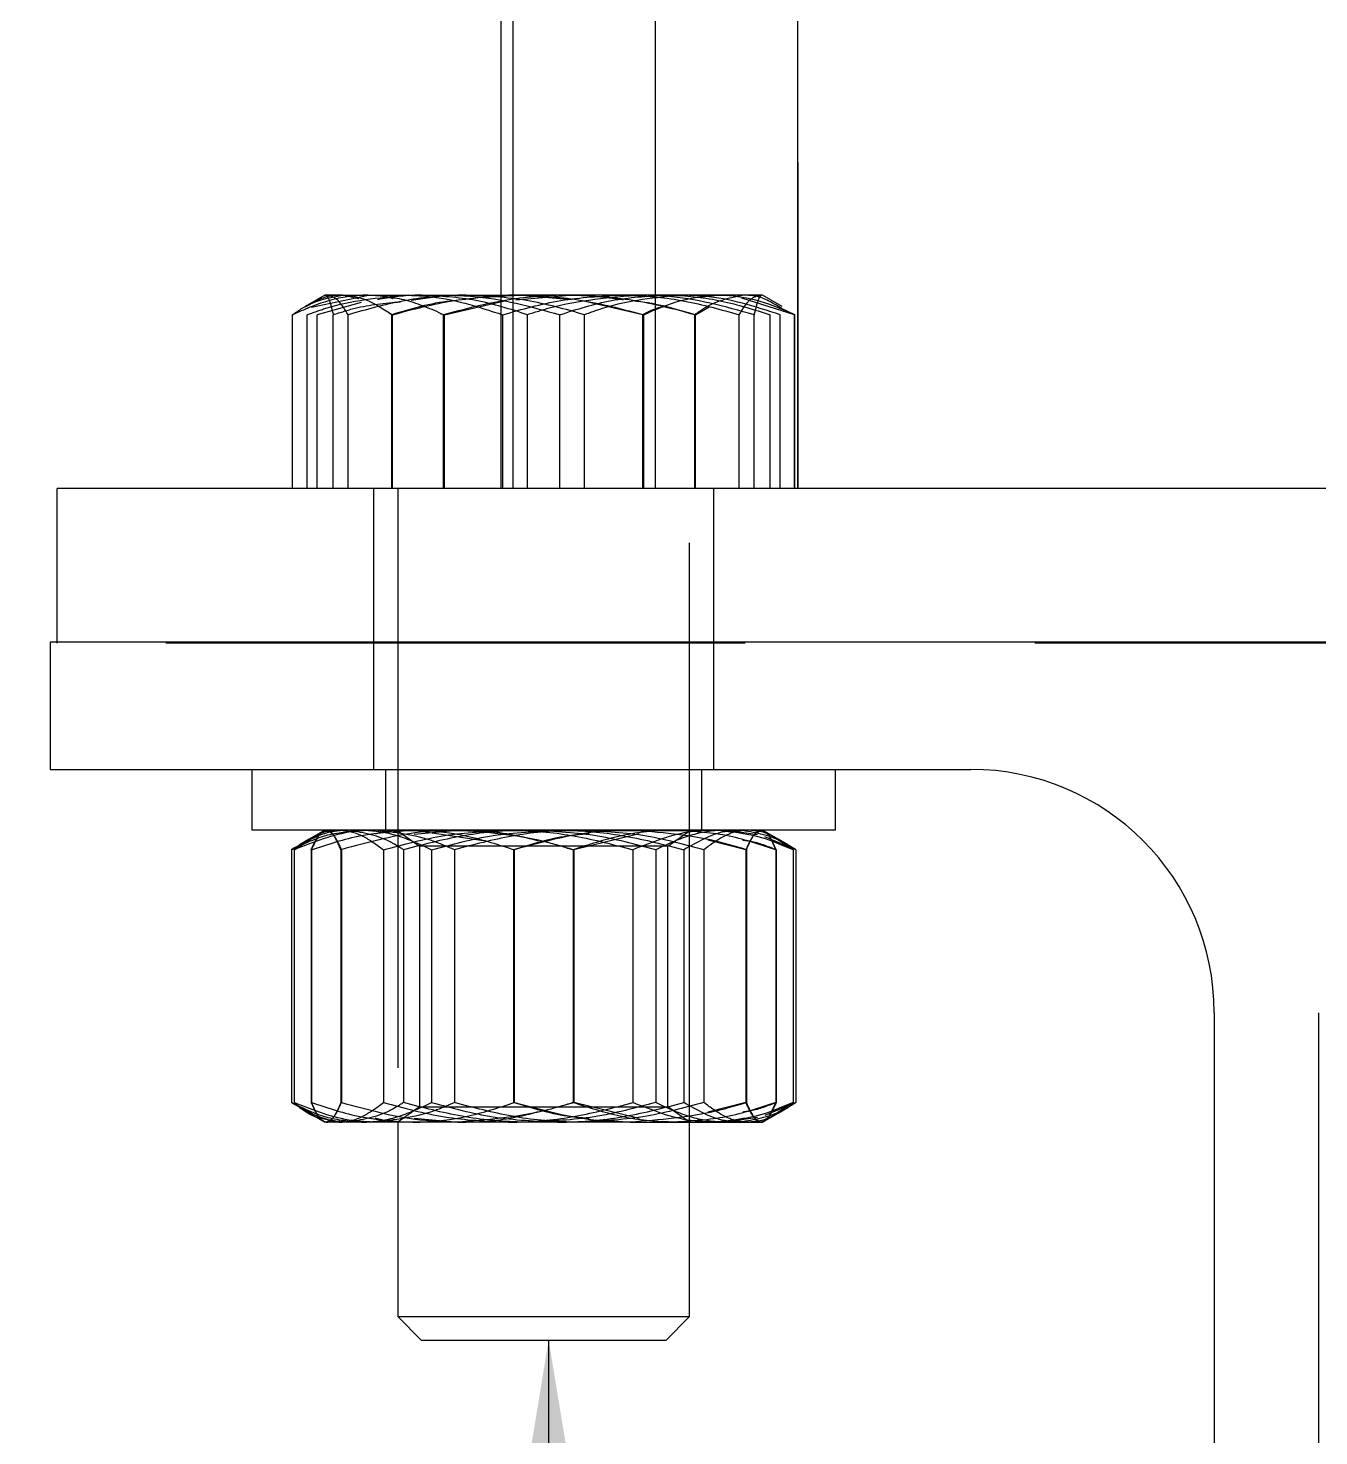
# Model space of a CAD drawing. Header units: metres. Extents: x 0 to 21025, y 0 to 14850.
# Drawn here: x 5152.7 to 5329.6, y 3716 to 3908.9 of the extents above; entities that cross this region are included whole.
import ezdxf

# ---------------------------------------------------------------- set-up
doc = ezdxf.new("R2010")
doc.units = ezdxf.units.M
doc.header["$LTSCALE"] = 25
doc.linetypes.add('HIDDEN2', pattern=[4.7625, 3.175, -1.5875])
doc.linetypes.add('PHANTOM', pattern=[63.5, 31.75, -6.35, 6.35, -6.35, 6.35, -6.35])
for name, color, linetype in [('SDM', 7, 'Continuous'), ('SL1', 8, 'Continuous'), ('SL4', 4, 'Continuous'), ('SRE', 2, 'PHANTOM'), ('ST1', 7, 'HIDDEN2')]:
    doc.layers.add(name, color=color, linetype=linetype)
doc.styles.add('ROMANS', font='ROMANS.SHX')
doc.dimstyles.new('25___1-25', dxfattribs={"dimscale": 25, "dimtxt": 2.5, "dimasz": 2, "dimexe": 1.5, "dimexo": 1, "dimgap": 0.5, "dimtad": 1, "dimzin": 12, "dimtxsty": 'ROMANS', "dimcen": 0, "dimclrd": 256, "dimclre": 256, "dimclrt": 3, "dimazin": 3, "dimtfac": 1, "dimtmove": 0, "dimatfit": 0, "dimfxl": 1, "dimlwd": -1, "dimlwe": -1, "dimarcsym": 0})

msp = doc.modelspace()

# ---------------------------------------------------------------- linework, layer by layer
at = {"layer": 'SL1'}
for p, q in [((5155.728, 3824.755), (5155.728, 3807.322)), ((5489.062, 3824.755), (5155.728, 3824.755)), ((5155.728, 3807.322), (5281.895, 3807.322)), ((5315.228, 3773.988), (5315.228, 3208.855)), ((5329.562, 3208.855), (5329.562, 3773.988))]:
    msp.add_line(p, q, dxfattribs=at)
msp.add_arc((5281.895, 3773.988), 33.333, 0, 90, dxfattribs=at)
at = {"layer": 'SL4'}
for p, q in [((5217.512, 3872.296), (5217.512, 4482.221)), ((5193.345, 3872.296), (5190.678, 3870.756)), ((5195.794, 3872.296), (5193.345, 3872.296)), ((5195.794, 3872.296), (5219.851, 3872.296)), ((5247.402, 3872.296), (5219.851, 3872.296)), ((5253.345, 3872.296), (5247.402, 3872.296)), ((5256.012, 3870.756), (5253.345, 3872.296)), ((5188.94, 3845.796), (5188.94, 3869.616)), ((5202.648, 3845.796), (5202.648, 3869.616)), ((5237.054, 3845.796), (5237.054, 3869.616)), ((5257.75, 3869.616), (5255.955, 3870.472)), ((5257.75, 3845.796), (5257.75, 3869.616)), ((5156.678, 3824.755), (5156.678, 3845.796)), ((5490.012, 3845.796), (5156.678, 3845.796)), ((5183.345, 3807.322), (5183.345, 3798.988)), ((5263.345, 3798.988), (5263.345, 3807.322)), ((5186.61, 3798.988), (5183.345, 3798.988)), ((5263.345, 3798.988), (5186.61, 3798.988)), ((5189.161, 3796.309), (5191.886, 3798.076)), ((5191.23, 3797.767), (5189.871, 3796.982)), ((5193.345, 3798.988), (5191.23, 3797.767)), ((5257.529, 3796.309), (5255.411, 3797.682)), ((5256.819, 3796.982), (5255.46, 3797.767)), ((5188.775, 3796.309), (5188.775, 3761.668)), ((5189.161, 3796.309), (5189.161, 3761.668)), ((5191.489, 3796.309), (5191.489, 3761.668)), ((5191.532, 3796.309), (5191.532, 3761.668)), ((5219.311, 3796.309), (5219.311, 3761.668)), ((5251.124, 3796.309), (5251.124, 3761.668)), ((5255.158, 3796.309), (5255.158, 3761.668)), ((5255.201, 3796.309), (5255.201, 3761.668)), ((5257.529, 3796.309), (5255.629, 3797.087)), ((5257.529, 3796.309), (5257.529, 3761.668)), ((5257.915, 3796.309), (5257.915, 3761.668)), ((5189.871, 3760.994), (5191.23, 3760.21)), ((5257.529, 3761.668), (5255.411, 3760.294)), ((5255.46, 3760.21), (5256.819, 3760.994)), ((5257.529, 3761.668), (5255.629, 3760.889)), ((5191.23, 3760.21), (5193.345, 3758.988)), ((5205.421, 3758.988), (5193.348, 3758.988)), ((5203.345, 3758.988), (5203.345, 3732.343)), ((5235.217, 3758.988), (5205.421, 3758.988)), ((5235.217, 3758.988), (5253.141, 3758.988)), ((5243.345, 3732.343), (5243.345, 3758.988)), ((5203.345, 3732.343), (5206.558, 3729.129)), ((5203.345, 3732.343), (5204.978, 3732.343)), ((5204.978, 3732.343), (5243.345, 3732.343)), ((5240.132, 3729.129), (5243.345, 3732.343)), ((5206.558, 3729.129), (5207.929, 3729.129)), ((5207.929, 3729.129), (5240.132, 3729.129))]:
    msp.add_line(p, q, dxfattribs=at)
for points, knots in [([(5188.94, 3869.616), (5189.378, 3869.927), (5191.609, 3871.511), (5193.929, 3871.946), (5195.794, 3872.296)], [0, 0, 0, 0, 0.1963527, 1, 1, 1, 1]), ([(5195.794, 3872.296), (5196.305, 3872.269), (5198.624, 3872.148), (5200.885, 3870.725), (5202.648, 3869.616)], [0, 0, 0, 0, 0.2203639, 1, 1, 1, 1]), ([(5202.648, 3869.616), (5205.442, 3870.365), (5211.081, 3871.877), (5216.91, 3872.155), (5219.851, 3872.296)], [0, 0, 0, 0, 0.495458, 1, 1, 1, 1]), ([(5219.851, 3872.296), (5220.259, 3872.293), (5223.347, 3872.268), (5229.169, 3871.683), (5234.409, 3870.31), (5237.054, 3869.616)], [0, 0, 0, 0, 0.07009, 0.5307844, 1, 1, 1, 1]), ([(5237.054, 3869.616), (5238.734, 3870.365), (5242.126, 3871.877), (5245.633, 3872.155), (5247.402, 3872.296)], [0, 0, 0, 0, 0.495458, 1, 1, 1, 1]), ([(5247.402, 3872.296), (5247.647, 3872.293), (5249.505, 3872.268), (5253.007, 3871.683), (5256.16, 3870.31), (5257.75, 3869.616)], [0, 0, 0, 0, 0.07009, 0.5307844, 1, 1, 1, 1]), ([(5191.532, 3796.309), (5193.788, 3797.058), (5198.34, 3798.569), (5203.047, 3798.848), (5205.421, 3798.988)], [0, 0, 0, 0, 0.495458, 1, 1, 1, 1]), ([(5193.549, 3798.988), (5193.501, 3798.985), (5193.139, 3798.961), (5192.457, 3798.376), (5191.842, 3797.002), (5191.532, 3796.309)], [0, 0, 0, 0, 0.07009, 0.5307844, 1, 1, 1, 1]), ([(5205.421, 3798.988), (5205.75, 3798.985), (5208.244, 3798.961), (5212.944, 3798.376), (5217.176, 3797.002), (5219.311, 3796.309)], [0, 0, 0, 0, 0.07009, 0.5307844, 1, 1, 1, 1]), ([(5235.217, 3798.988), (5233.771, 3798.949), (5228.387, 3798.801), (5223.144, 3797.361), (5219.311, 3796.309)], [0, 0, 0, 0, 0.2686336, 1, 1, 1, 1]), ([(5251.124, 3796.309), (5249.788, 3796.713), (5244.603, 3798.284), (5239.217, 3798.688), (5235.217, 3798.988)], [0, 0, 0, 0, 0.25755135, 1, 1, 1, 1]), ([(5251.124, 3796.309), (5251.451, 3797.058), (5252.112, 3798.569), (5252.796, 3798.848), (5253.141, 3798.988)], [0, 0, 0, 0, 0.495458, 1, 1, 1, 1]), ([(5253.141, 3798.988), (5253.189, 3798.985), (5253.551, 3798.961), (5254.234, 3798.376), (5254.848, 3797.002), (5255.158, 3796.309)], [0, 0, 0, 0, 0.07009, 0.5307844, 1, 1, 1, 1]), ([(5189.161, 3761.668), (5190.15, 3760.846), (5191.309, 3759.884), (5192.506, 3759.637), (5192.681, 3759.601)], [0, 0, 0, 0, 0.8543998, 1, 1, 1, 1]), ([(5191.532, 3761.668), (5193.788, 3760.919), (5198.34, 3759.407), (5203.047, 3759.129), (5205.421, 3758.988)], [0, 0, 0, 0, 0.495458, 1, 1, 1, 1]), ([(5193.549, 3758.988), (5193.501, 3758.992), (5193.139, 3759.016), (5192.457, 3759.601), (5191.842, 3760.975), (5191.532, 3761.668)], [0, 0, 0, 0, 0.07009, 0.5307844, 1, 1, 1, 1]), ([(5205.421, 3758.988), (5205.75, 3758.992), (5208.244, 3759.016), (5212.944, 3759.601), (5217.176, 3760.975), (5219.311, 3761.668)], [0, 0, 0, 0, 0.07009, 0.5307844, 1, 1, 1, 1]), ([(5235.217, 3758.988), (5233.771, 3759.028), (5228.387, 3759.176), (5223.144, 3760.615), (5219.311, 3761.668)], [0, 0, 0, 0, 0.2686336, 1, 1, 1, 1]), ([(5251.124, 3761.668), (5249.788, 3761.263), (5244.603, 3759.693), (5239.217, 3759.289), (5235.217, 3758.988)], [0, 0, 0, 0, 0.2575513, 1, 1, 1, 1]), ([(5251.124, 3761.668), (5251.451, 3760.919), (5252.112, 3759.407), (5252.796, 3759.129), (5253.141, 3758.988)], [0, 0, 0, 0, 0.495458, 1, 1, 1, 1]), ([(5253.141, 3758.988), (5253.189, 3758.992), (5253.551, 3759.016), (5254.234, 3759.601), (5254.848, 3760.975), (5255.158, 3761.668)], [0, 0, 0, 0, 0.07009003, 0.53078443, 1, 1, 1, 1])]:
    msp.add_open_spline(points, degree=3, knots=knots, dxfattribs=at)
at = {"layer": 'SRE'}
msp.add_circle((5312.228, 3632.837), 854.648, dxfattribs=at)
at = {"layer": 'ST1'}
for p, q in [((5238.678, 3845.796), (5238.678, 4484.315)), ((5258.178, 3845.796), (5258.178, 4485.774)), ((5258.178, 4485.774), (5258.178, 3845.796)), ((5219.178, 3845.796), (5219.178, 4482.405)), ((5191.551, 3870.633), (5199.345, 3872.296)), ((5198.331, 3871.302), (5192.299, 3869.616)), ((5198.039, 3871.812), (5195.757, 3872.296)), ((5205.206, 3871.606), (5210.036, 3872.296)), ((5209.737, 3869.616), (5218.001, 3871.523)), ((5217.512, 3845.796), (5217.512, 3872.296)), ((5219.51, 3871.673), (5226.934, 3872.296)), ((5227.18, 3871.673), (5219.757, 3872.296)), ((5236.953, 3869.616), (5228.689, 3871.523)), ((5248.469, 3872.226), (5247.345, 3872.296)), ((5257.737, 3869.616), (5250.5, 3871.89)), ((5188.953, 3845.796), (5188.953, 3869.616)), ((5190.678, 3870.756), (5190.672, 3870.753)), ((5190.937, 3845.796), (5190.937, 3869.616)), ((5192.299, 3845.796), (5192.299, 3869.616)), ((5194.513, 3845.796), (5194.513, 3869.616)), ((5196.544, 3845.796), (5196.544, 3869.616)), ((5202.56, 3869.616), (5202.168, 3869.845)), ((5202.56, 3845.796), (5202.56, 3869.616)), ((5209.178, 3869.792), (5209.737, 3869.616)), ((5209.636, 3845.796), (5209.636, 3869.616)), ((5209.737, 3845.796), (5209.737, 3869.616)), ((5217.738, 3845.796), (5217.738, 3869.616)), ((5221.131, 3845.796), (5221.131, 3869.616)), ((5225.559, 3845.796), (5225.559, 3869.616)), ((5228.952, 3845.796), (5228.952, 3869.616)), ((5236.953, 3845.796), (5236.953, 3869.616)), ((5244.042, 3845.796), (5244.042, 3869.616)), ((5244.13, 3869.616), (5246.019, 3870.718)), ((5244.13, 3845.796), (5244.13, 3869.616)), ((5250.146, 3845.796), (5250.146, 3869.616)), ((5252.177, 3845.796), (5252.177, 3869.616)), ((5254.391, 3845.796), (5254.391, 3869.616)), ((5255.753, 3845.796), (5255.753, 3869.616)), ((5256.018, 3870.753), (5256.012, 3870.756)), ((5257.737, 3845.796), (5257.737, 3869.616)), ((5200.012, 3845.796), (5200.012, 3824.629)), ((5203.345, 3845.796), (5203.345, 3758.988)), ((5243.345, 3758.988), (5243.345, 3845.796)), ((5246.678, 3824.629), (5246.678, 3845.796)), ((5156.678, 3824.629), (5156.678, 3824.755)), ((5489.062, 3824.629), (5156.678, 3824.629)), ((5200.012, 3824.755), (5200.012, 3807.322)), ((5246.678, 3807.322), (5246.678, 3824.755)), ((5201.678, 3807.322), (5201.678, 3798.988)), ((5245.012, 3798.988), (5245.012, 3807.322)), ((5203.345, 3798.988), (5203.345, 3798.904)), ((5231.26, 3798.904), (5203.345, 3798.904)), ((5203.345, 3798.904), (5206.345, 3796.803)), ((5215.07, 3797.539), (5205.345, 3798.988)), ((5205.616, 3798.45), (5211.56, 3798.988)), ((5236.454, 3798.502), (5227.489, 3796.309)), ((5243.345, 3798.904), (5231.26, 3798.904)), ((5241.345, 3798.988), (5239.604, 3798.89)), ((5240.345, 3796.803), (5243.345, 3798.904)), ((5243.345, 3798.904), (5243.345, 3798.988)), ((5251.058, 3796.309), (5245.837, 3797.61)), ((5252.659, 3798.336), (5248.314, 3798.988)), ((5255.46, 3797.767), (5253.345, 3798.988)), ((5257.915, 3796.309), (5253.665, 3798.066)), ((5195.566, 3796.309), (5195.566, 3761.668)), ((5195.632, 3796.309), (5195.632, 3761.668)), ((5201.397, 3796.309), (5201.397, 3761.668)), ((5204.143, 3796.309), (5204.143, 3761.668)), ((5240.345, 3796.803), (5206.345, 3796.803)), ((5206.345, 3796.803), (5206.345, 3761.089)), ((5207.977, 3796.309), (5207.977, 3761.668)), ((5211.109, 3796.309), (5211.109, 3761.668)), ((5219.201, 3796.309), (5218.282, 3796.607)), ((5219.201, 3796.309), (5219.201, 3761.668)), ((5226.451, 3796.571), (5227.489, 3796.309)), ((5227.38, 3796.309), (5227.38, 3761.668)), ((5227.489, 3796.309), (5227.489, 3761.668)), ((5235.581, 3796.309), (5235.581, 3761.668)), ((5238.713, 3796.309), (5238.713, 3761.668)), ((5240.345, 3761.089), (5240.345, 3796.803)), ((5242.547, 3796.309), (5242.547, 3761.668)), ((5245.293, 3796.309), (5245.293, 3761.668)), ((5251.058, 3796.309), (5251.058, 3761.668)), ((5206.345, 3761.089), (5203.345, 3758.988)), ((5206.345, 3761.089), (5230.073, 3761.089)), ((5226.451, 3761.405), (5227.489, 3761.668)), ((5236.454, 3759.475), (5227.489, 3761.668)), ((5230.073, 3761.089), (5240.345, 3761.089)), ((5243.345, 3758.988), (5240.345, 3761.089)), ((5251.058, 3761.668), (5245.837, 3760.367)), ((5257.915, 3761.668), (5253.665, 3759.911)), ((5192.681, 3759.601), (5195.279, 3758.988)), ((5205.616, 3759.526), (5211.56, 3758.988)), ((5241.345, 3758.988), (5239.604, 3759.086)), ((5252.659, 3759.641), (5248.314, 3758.988)), ((5253.345, 3758.988), (5255.46, 3760.21))]:
    msp.add_line(p, q, dxfattribs=at)
for points, knots in [([(5199.288, 3872.296), (5199.043, 3872.293), (5197.185, 3872.268), (5193.683, 3871.683), (5190.53, 3870.31), (5188.94, 3869.616)], [0, 0, 0, 0, 0.07009, 0.5307844, 1, 1, 1, 1]), ([(5195.757, 3872.296), (5195.595, 3872.292), (5194.374, 3872.266), (5192.672, 3871.907), (5191.183, 3870.958), (5190.723, 3870.665)], [0, 0, 0, 0, 0.095136, 0.7204552, 1, 1, 1, 1]), ([(5190.937, 3869.616), (5191.794, 3869.927), (5196.155, 3871.511), (5200.692, 3871.946), (5204.338, 3872.296)], [0, 0, 0, 0, 0.1963527, 1, 1, 1, 1]), ([(5193.406, 3872.296), (5193.433, 3872.293), (5193.631, 3872.268), (5194.006, 3871.683), (5194.343, 3870.31), (5194.513, 3869.616)], [0, 0, 0, 0, 0.07009, 0.5307844, 1, 1, 1, 1]), ([(5196.544, 3869.616), (5196.089, 3870.365), (5195.17, 3871.877), (5194.22, 3872.155), (5193.741, 3872.296)], [0, 0, 0, 0, 0.495458, 1, 1, 1, 1]), ([(5194.513, 3869.616), (5195.504, 3869.937), (5198.502, 3870.909), (5201.621, 3871.198), (5203.709, 3871.392)], [0, 0, 0, 0, 0.3302988, 1, 1, 1, 1]), ([(5212.748, 3872.296), (5212.364, 3872.293), (5209.455, 3872.268), (5203.971, 3871.683), (5199.035, 3870.31), (5196.544, 3869.616)], [0, 0, 0, 0, 0.07009, 0.5307844, 1, 1, 1, 1]), ([(5209.636, 3869.616), (5207.956, 3870.365), (5204.564, 3871.877), (5201.057, 3872.155), (5199.288, 3872.296)], [0, 0, 0, 0, 0.495458, 1, 1, 1, 1]), ([(5199.345, 3872.296), (5200.123, 3872.313), (5201.267, 3872.338), (5202.383, 3871.942), (5202.74, 3871.815)], [0, 0, 0, 0, 0.6798082, 1, 1, 1, 1]), ([(5206.715, 3872.296), (5206.373, 3872.294), (5204.32, 3872.282), (5202.281, 3871.951), (5200.581, 3871.674)], [0, 0, 0, 0, 0.166456, 1, 1, 1, 1]), ([(5210.91, 3871.522), (5210.785, 3871.51), (5207.943, 3871.235), (5205.191, 3870.407), (5202.56, 3869.616)], [0, 0, 0, 0, 0.0440525, 1, 1, 1, 1]), ([(5204.338, 3872.296), (5205.337, 3872.269), (5209.871, 3872.148), (5214.291, 3870.725), (5217.738, 3869.616)], [0, 0, 0, 0, 0.2203639, 1, 1, 1, 1]), ([(5221.131, 3869.616), (5218.79, 3870.365), (5214.065, 3871.877), (5209.18, 3872.155), (5206.715, 3872.296)], [0, 0, 0, 0, 0.495458, 1, 1, 1, 1]), ([(5226.839, 3872.296), (5226.431, 3872.293), (5223.343, 3872.268), (5217.521, 3871.683), (5212.281, 3870.31), (5209.636, 3869.616)], [0, 0, 0, 0, 0.07009, 0.5307844, 1, 1, 1, 1]), ([(5210.036, 3872.296), (5211.194, 3872.269), (5216.445, 3872.148), (5221.566, 3870.725), (5225.559, 3869.616)], [0, 0, 0, 0, 0.2203639, 1, 1, 1, 1]), ([(5219.757, 3872.296), (5219.349, 3872.294), (5216.906, 3872.283), (5214.481, 3871.952), (5212.46, 3871.676)], [0, 0, 0, 0, 0.1669277, 1, 1, 1, 1]), ([(5228.952, 3869.616), (5226.32, 3870.365), (5221.009, 3871.877), (5215.518, 3872.155), (5212.748, 3872.296)], [0, 0, 0, 0, 0.495458, 1, 1, 1, 1]), ([(5217.738, 3869.616), (5220.37, 3870.365), (5225.681, 3871.877), (5231.172, 3872.155), (5233.942, 3872.296)], [0, 0, 0, 0, 0.49545796, 1, 1, 1, 1]), ([(5236.654, 3872.296), (5232.431, 3871.946), (5227.176, 3871.511), (5222.123, 3869.927), (5221.131, 3869.616)], [0, 0, 0, 0, 0.8036473, 1, 1, 1, 1]), ([(5225.559, 3869.616), (5227.9, 3870.365), (5232.626, 3871.877), (5237.51, 3872.155), (5239.975, 3872.296)], [0, 0, 0, 0, 0.495458, 1, 1, 1, 1]), ([(5244.042, 3869.616), (5241.248, 3870.365), (5235.609, 3871.877), (5229.78, 3872.155), (5226.839, 3872.296)], [0, 0, 0, 0, 0.495458, 1, 1, 1, 1]), ([(5226.934, 3872.296), (5227.341, 3872.294), (5229.784, 3872.283), (5232.209, 3871.952), (5234.23, 3871.676)], [0, 0, 0, 0, 0.1669277, 1, 1, 1, 1]), ([(5242.352, 3872.296), (5238.707, 3871.946), (5234.17, 3871.511), (5229.808, 3869.927), (5228.952, 3869.616)], [0, 0, 0, 0, 0.8036473, 1, 1, 1, 1]), ([(5233.942, 3872.296), (5234.326, 3872.293), (5237.235, 3872.268), (5242.719, 3871.683), (5247.655, 3870.31), (5250.146, 3869.616)], [0, 0, 0, 0, 0.07009, 0.5307844, 1, 1, 1, 1]), ([(5235.78, 3871.522), (5235.905, 3871.51), (5238.748, 3871.235), (5241.499, 3870.407), (5244.13, 3869.616)], [0, 0, 0, 0, 0.0440525, 1, 1, 1, 1]), ([(5252.177, 3869.616), (5248.184, 3870.725), (5243.063, 3872.148), (5237.811, 3872.269), (5236.654, 3872.296)], [0, 0, 0, 0, 0.7796361, 1, 1, 1, 1]), ([(5239.975, 3872.296), (5240.317, 3872.293), (5242.904, 3872.268), (5247.783, 3871.683), (5252.175, 3870.31), (5254.391, 3869.616)], [0, 0, 0, 0, 0.07009, 0.5307844, 1, 1, 1, 1]), ([(5255.753, 3869.616), (5252.306, 3870.725), (5247.885, 3872.148), (5243.352, 3872.269), (5242.352, 3872.296)], [0, 0, 0, 0, 0.7796361, 1, 1, 1, 1]), ([(5250.896, 3872.296), (5249.031, 3871.946), (5246.711, 3871.511), (5244.48, 3869.927), (5244.042, 3869.616)], [0, 0, 0, 0, 0.8036473, 1, 1, 1, 1]), ([(5250.146, 3869.616), (5250.601, 3870.365), (5251.52, 3871.877), (5252.47, 3872.155), (5252.949, 3872.296)], [0, 0, 0, 0, 0.495458, 1, 1, 1, 1]), ([(5255.955, 3870.472), (5254.786, 3871.189), (5253.118, 3872.212), (5251.407, 3872.277), (5250.896, 3872.296)], [0, 0, 0, 0, 0.70103483, 1, 1, 1, 1]), ([(5253.284, 3872.296), (5253.257, 3872.293), (5253.059, 3872.268), (5252.684, 3871.683), (5252.347, 3870.31), (5252.177, 3869.616)], [0, 0, 0, 0, 0.07009, 0.5307844, 1, 1, 1, 1]), ([(5239.898, 3870.707), (5239.581, 3870.651), (5238.577, 3870.472), (5237.613, 3869.964), (5236.953, 3869.616)], [0, 0, 0, 0, 0.3160288, 1, 1, 1, 1]), ([(5188.775, 3796.309), (5190.334, 3797.058), (5193.481, 3798.569), (5196.735, 3798.848), (5198.376, 3798.988)], [0, 0, 0, 0, 0.495458, 1, 1, 1, 1]), ([(5196.459, 3798.988), (5195.76, 3798.949), (5193.159, 3798.801), (5190.627, 3797.361), (5188.775, 3796.309)], [0, 0, 0, 0, 0.2686336, 1, 1, 1, 1]), ([(5200.135, 3798.988), (5199.137, 3798.949), (5195.422, 3798.801), (5191.806, 3797.361), (5189.161, 3796.309)], [0, 0, 0, 0, 0.2686336, 1, 1, 1, 1]), ([(5191.489, 3796.309), (5191.825, 3797.058), (5192.504, 3798.569), (5193.206, 3798.848), (5193.56, 3798.988)], [0, 0, 0, 0, 0.495458, 1, 1, 1, 1]), ([(5191.886, 3798.076), (5191.977, 3798.137), (5193.084, 3798.874), (5194.228, 3798.934), (5195.279, 3798.988)], [0, 0, 0, 0, 0.08188474, 1, 1, 1, 1]), ([(5195.566, 3796.309), (5195.239, 3797.058), (5194.578, 3798.569), (5193.894, 3798.848), (5193.549, 3798.988)], [0, 0, 0, 0, 0.49545796, 1, 1, 1, 1]), ([(5193.56, 3798.988), (5193.61, 3798.985), (5193.981, 3798.961), (5194.683, 3798.376), (5195.314, 3797.002), (5195.632, 3796.309)], [0, 0, 0, 0, 0.07009, 0.5307844, 1, 1, 1, 1]), ([(5195.279, 3798.988), (5195.424, 3798.985), (5196.522, 3798.961), (5198.593, 3798.376), (5200.457, 3797.002), (5201.397, 3796.309)], [0, 0, 0, 0, 0.07009003, 0.53078443, 1, 1, 1, 1]), ([(5211.473, 3798.988), (5210.027, 3798.949), (5204.643, 3798.801), (5199.4, 3797.361), (5195.566, 3796.309)], [0, 0, 0, 0, 0.2686336, 1, 1, 1, 1]), ([(5204.143, 3796.309), (5203.498, 3796.713), (5200.993, 3798.284), (5198.391, 3798.688), (5196.459, 3798.988)], [0, 0, 0, 0, 0.2575513, 1, 1, 1, 1]), ([(5198.376, 3798.988), (5198.604, 3798.985), (5200.327, 3798.961), (5203.577, 3798.376), (5206.501, 3797.002), (5207.977, 3796.309)], [0, 0, 0, 0, 0.07009, 0.5307844, 1, 1, 1, 1]), ([(5211.109, 3796.309), (5210.187, 3796.713), (5206.61, 3798.284), (5202.894, 3798.688), (5200.135, 3798.988)], [0, 0, 0, 0, 0.2575513, 1, 1, 1, 1]), ([(5205.345, 3798.988), (5204.08, 3799.003), (5202.362, 3799.022), (5200.688, 3798.57), (5200.247, 3798.451)], [0, 0, 0, 0, 0.736225, 1, 1, 1, 1]), ([(5201.397, 3796.309), (5204.173, 3797.058), (5209.776, 3798.569), (5215.567, 3798.848), (5218.489, 3798.988)], [0, 0, 0, 0, 0.495458, 1, 1, 1, 1]), ([(5221.428, 3798.988), (5221.018, 3798.985), (5217.915, 3798.961), (5212.065, 3798.376), (5206.8, 3797.002), (5204.143, 3796.309)], [0, 0, 0, 0, 0.07009, 0.5307844, 1, 1, 1, 1]), ([(5207.977, 3796.309), (5210.784, 3797.058), (5216.45, 3798.569), (5222.307, 3798.848), (5225.262, 3798.988)], [0, 0, 0, 0, 0.49545796, 1, 1, 1, 1]), ([(5228.201, 3798.988), (5227.796, 3798.985), (5224.728, 3798.961), (5218.943, 3798.376), (5213.736, 3797.002), (5211.109, 3796.309)], [0, 0, 0, 0, 0.07009, 0.5307844, 1, 1, 1, 1]), ([(5227.38, 3796.309), (5226.044, 3796.713), (5220.859, 3798.284), (5215.472, 3798.688), (5211.473, 3798.988)], [0, 0, 0, 0, 0.25755135, 1, 1, 1, 1]), ([(5211.56, 3798.988), (5211.938, 3798.985), (5214.796, 3798.957), (5218.535, 3798.64), (5221.779, 3797.767), (5222.614, 3797.542)], [0, 0, 0, 0, 0.1015299, 0.7688751, 1, 1, 1, 1]), ([(5218.489, 3798.988), (5218.894, 3798.985), (5221.963, 3798.961), (5227.747, 3798.376), (5232.954, 3797.002), (5235.581, 3796.309)], [0, 0, 0, 0, 0.07009, 0.5307844, 1, 1, 1, 1]), ([(5229.597, 3798.501), (5228.591, 3798.413), (5225.061, 3798.105), (5221.644, 3797.058), (5219.201, 3796.309)], [0, 0, 0, 0, 0.2850721, 1, 1, 1, 1]), ([(5238.713, 3796.309), (5235.906, 3797.058), (5230.24, 3798.569), (5224.383, 3798.848), (5221.428, 3798.988)], [0, 0, 0, 0, 0.495458, 1, 1, 1, 1]), ([(5225.262, 3798.988), (5225.672, 3798.985), (5228.775, 3798.961), (5234.625, 3798.376), (5239.891, 3797.002), (5242.547, 3796.309)], [0, 0, 0, 0, 0.07009, 0.5307844, 1, 1, 1, 1]), ([(5241.269, 3798.988), (5240.94, 3798.985), (5238.446, 3798.961), (5233.746, 3798.376), (5229.515, 3797.002), (5227.38, 3796.309)], [0, 0, 0, 0, 0.07009, 0.5307844, 1, 1, 1, 1]), ([(5245.293, 3796.309), (5242.517, 3797.058), (5236.914, 3798.569), (5231.123, 3798.848), (5228.201, 3798.988)], [0, 0, 0, 0, 0.495458, 1, 1, 1, 1]), ([(5235.13, 3798.988), (5234.752, 3798.994), (5234.113, 3799.004), (5233.48, 3798.923), (5233.222, 3798.89)], [0, 0, 0, 0, 0.5925105, 1, 1, 1, 1]), ([(5246.555, 3798.988), (5245.558, 3798.949), (5241.843, 3798.801), (5238.226, 3797.361), (5235.581, 3796.309)], [0, 0, 0, 0, 0.2686336, 1, 1, 1, 1]), ([(5248.314, 3798.988), (5248.086, 3798.985), (5246.363, 3798.961), (5243.114, 3798.376), (5240.189, 3797.002), (5238.713, 3796.309)], [0, 0, 0, 0, 0.07009, 0.5307844, 1, 1, 1, 1]), ([(5255.158, 3796.309), (5252.902, 3797.058), (5248.35, 3798.569), (5243.643, 3798.848), (5241.269, 3798.988)], [0, 0, 0, 0, 0.495458, 1, 1, 1, 1]), ([(5250.231, 3798.988), (5249.533, 3798.949), (5246.932, 3798.801), (5244.4, 3797.361), (5242.547, 3796.309)], [0, 0, 0, 0, 0.2686336, 1, 1, 1, 1]), ([(5251.411, 3798.988), (5251.266, 3798.985), (5250.168, 3798.961), (5248.097, 3798.376), (5246.233, 3797.002), (5245.293, 3796.309)], [0, 0, 0, 0, 0.07009, 0.5307844, 1, 1, 1, 1]), ([(5255.629, 3797.087), (5255.339, 3797.21), (5252.387, 3798.452), (5249.32, 3798.734), (5246.555, 3798.988)], [0, 0, 0, 0, 0.098472, 1, 1, 1, 1]), ([(5257.915, 3796.309), (5257.27, 3796.713), (5254.766, 3798.284), (5252.163, 3798.688), (5250.231, 3798.988)], [0, 0, 0, 0, 0.2575513, 1, 1, 1, 1]), ([(5255.201, 3796.309), (5254.046, 3796.764), (5252.542, 3797.358), (5250.978, 3797.56), (5250.616, 3797.607)], [0, 0, 0, 0, 0.7681439, 1, 1, 1, 1]), ([(5253.13, 3798.988), (5253.081, 3798.985), (5252.709, 3798.961), (5252.007, 3798.376), (5251.376, 3797.002), (5251.058, 3796.309)], [0, 0, 0, 0, 0.07009, 0.5307844, 1, 1, 1, 1]), ([(5255.411, 3797.682), (5255.119, 3797.886), (5253.812, 3798.796), (5252.46, 3798.904), (5251.411, 3798.988)], [0, 0, 0, 0, 0.2236998, 1, 1, 1, 1]), ([(5255.201, 3796.309), (5254.865, 3797.058), (5254.186, 3798.569), (5253.484, 3798.848), (5253.13, 3798.988)], [0, 0, 0, 0, 0.495458, 1, 1, 1, 1]), ([(5188.775, 3761.668), (5190.334, 3760.919), (5193.481, 3759.407), (5196.735, 3759.129), (5198.376, 3758.988)], [0, 0, 0, 0, 0.495458, 1, 1, 1, 1]), ([(5196.459, 3758.988), (5195.76, 3759.028), (5193.159, 3759.176), (5190.627, 3760.615), (5188.775, 3761.668)], [0, 0, 0, 0, 0.2686336, 1, 1, 1, 1]), ([(5200.135, 3758.988), (5199.137, 3759.028), (5195.422, 3759.176), (5191.806, 3760.615), (5189.161, 3761.668)], [0, 0, 0, 0, 0.2686336, 1, 1, 1, 1]), ([(5191.489, 3761.668), (5191.825, 3760.919), (5192.504, 3759.407), (5193.206, 3759.129), (5193.56, 3758.988)], [0, 0, 0, 0, 0.495458, 1, 1, 1, 1]), ([(5195.566, 3761.668), (5195.239, 3760.919), (5194.578, 3759.407), (5193.894, 3759.129), (5193.549, 3758.988)], [0, 0, 0, 0, 0.495458, 1, 1, 1, 1]), ([(5193.56, 3758.988), (5193.61, 3758.992), (5193.981, 3759.016), (5194.683, 3759.601), (5195.314, 3760.975), (5195.632, 3761.668)], [0, 0, 0, 0, 0.07009, 0.5307844, 1, 1, 1, 1]), ([(5195.279, 3758.988), (5195.424, 3758.992), (5196.522, 3759.016), (5198.593, 3759.601), (5200.457, 3760.975), (5201.397, 3761.668)], [0, 0, 0, 0, 0.07009003, 0.53078443, 1, 1, 1, 1]), ([(5211.473, 3758.988), (5210.027, 3759.028), (5204.643, 3759.176), (5199.4, 3760.615), (5195.566, 3761.668)], [0, 0, 0, 0, 0.2686336, 1, 1, 1, 1]), ([(5204.143, 3761.668), (5203.498, 3761.263), (5200.993, 3759.693), (5198.391, 3759.289), (5196.459, 3758.988)], [0, 0, 0, 0, 0.2575513, 1, 1, 1, 1]), ([(5198.376, 3758.988), (5198.604, 3758.992), (5200.327, 3759.016), (5203.577, 3759.601), (5206.501, 3760.975), (5207.977, 3761.668)], [0, 0, 0, 0, 0.07009, 0.5307844, 1, 1, 1, 1]), ([(5211.109, 3761.668), (5210.187, 3761.263), (5206.61, 3759.693), (5202.894, 3759.289), (5200.135, 3758.988)], [0, 0, 0, 0, 0.2575513, 1, 1, 1, 1]), ([(5201.397, 3761.668), (5204.173, 3760.919), (5209.776, 3759.407), (5215.567, 3759.129), (5218.489, 3758.988)], [0, 0, 0, 0, 0.495458, 1, 1, 1, 1]), ([(5221.428, 3758.988), (5221.018, 3758.992), (5217.915, 3759.016), (5212.065, 3759.601), (5206.8, 3760.975), (5204.143, 3761.668)], [0, 0, 0, 0, 0.07009, 0.5307844, 1, 1, 1, 1]), ([(5207.977, 3761.668), (5210.784, 3760.919), (5216.45, 3759.407), (5222.307, 3759.129), (5225.262, 3758.988)], [0, 0, 0, 0, 0.49545796, 1, 1, 1, 1]), ([(5228.201, 3758.988), (5227.796, 3758.992), (5224.728, 3759.016), (5218.943, 3759.601), (5213.736, 3760.975), (5211.109, 3761.668)], [0, 0, 0, 0, 0.07009, 0.5307844, 1, 1, 1, 1]), ([(5227.38, 3761.668), (5226.044, 3761.263), (5220.859, 3759.693), (5215.472, 3759.289), (5211.473, 3758.988)], [0, 0, 0, 0, 0.25755135, 1, 1, 1, 1]), ([(5218.489, 3758.988), (5218.894, 3758.992), (5221.963, 3759.016), (5227.747, 3759.601), (5232.954, 3760.975), (5235.581, 3761.668)], [0, 0, 0, 0, 0.07009, 0.5307844, 1, 1, 1, 1]), ([(5229.597, 3759.476), (5228.591, 3759.564), (5225.061, 3759.872), (5221.644, 3760.919), (5219.201, 3761.668)], [0, 0, 0, 0, 0.2850721, 1, 1, 1, 1]), ([(5238.713, 3761.668), (5235.906, 3760.919), (5230.24, 3759.407), (5224.383, 3759.129), (5221.428, 3758.988)], [0, 0, 0, 0, 0.495458, 1, 1, 1, 1]), ([(5225.262, 3758.988), (5225.672, 3758.992), (5228.775, 3759.016), (5234.625, 3759.601), (5239.891, 3760.975), (5242.547, 3761.668)], [0, 0, 0, 0, 0.07009, 0.5307844, 1, 1, 1, 1]), ([(5241.269, 3758.988), (5240.94, 3758.992), (5238.446, 3759.016), (5233.746, 3759.601), (5229.515, 3760.975), (5227.38, 3761.668)], [0, 0, 0, 0, 0.07009, 0.5307844, 1, 1, 1, 1]), ([(5245.293, 3761.668), (5242.517, 3760.919), (5236.914, 3759.407), (5231.123, 3759.129), (5228.201, 3758.988)], [0, 0, 0, 0, 0.495458, 1, 1, 1, 1]), ([(5246.555, 3758.988), (5245.558, 3759.028), (5241.843, 3759.176), (5238.226, 3760.615), (5235.581, 3761.668)], [0, 0, 0, 0, 0.2686336, 1, 1, 1, 1]), ([(5248.314, 3758.988), (5248.086, 3758.992), (5246.363, 3759.016), (5243.114, 3759.601), (5240.189, 3760.975), (5238.713, 3761.668)], [0, 0, 0, 0, 0.07009, 0.5307844, 1, 1, 1, 1]), ([(5255.158, 3761.668), (5252.902, 3760.919), (5248.35, 3759.407), (5243.643, 3759.129), (5241.269, 3758.988)], [0, 0, 0, 0, 0.495458, 1, 1, 1, 1]), ([(5250.231, 3758.988), (5249.533, 3759.028), (5246.932, 3759.176), (5244.4, 3760.615), (5242.547, 3761.668)], [0, 0, 0, 0, 0.2686336, 1, 1, 1, 1]), ([(5251.411, 3758.988), (5251.266, 3758.992), (5250.168, 3759.016), (5248.097, 3759.601), (5246.233, 3760.975), (5245.293, 3761.668)], [0, 0, 0, 0, 0.07009, 0.5307844, 1, 1, 1, 1]), ([(5257.915, 3761.668), (5257.27, 3761.263), (5254.766, 3759.693), (5252.163, 3759.289), (5250.231, 3758.988)], [0, 0, 0, 0, 0.2575513, 1, 1, 1, 1]), ([(5255.201, 3761.668), (5254.046, 3761.212), (5252.542, 3760.619), (5250.978, 3760.417), (5250.616, 3760.37)], [0, 0, 0, 0, 0.7681439, 1, 1, 1, 1]), ([(5253.13, 3758.988), (5253.081, 3758.992), (5252.709, 3759.016), (5252.007, 3759.601), (5251.376, 3760.975), (5251.058, 3761.668)], [0, 0, 0, 0, 0.07009, 0.5307844, 1, 1, 1, 1]), ([(5255.201, 3761.668), (5254.865, 3760.919), (5254.186, 3759.407), (5253.484, 3759.129), (5253.13, 3758.988)], [0, 0, 0, 0, 0.495458, 1, 1, 1, 1]), ([(5205.345, 3758.988), (5204.08, 3758.974), (5202.362, 3758.955), (5200.688, 3759.406), (5200.247, 3759.525)], [0, 0, 0, 0, 0.736225, 1, 1, 1, 1]), ([(5211.56, 3758.988), (5211.938, 3758.992), (5214.796, 3759.019), (5218.535, 3759.336), (5221.779, 3760.21), (5222.614, 3760.435)], [0, 0, 0, 0, 0.1015299, 0.7688751, 1, 1, 1, 1]), ([(5235.13, 3758.988), (5234.752, 3758.983), (5234.113, 3758.973), (5233.48, 3759.054), (5233.222, 3759.086)], [0, 0, 0, 0, 0.5925105, 1, 1, 1, 1]), ([(5255.629, 3760.889), (5255.339, 3760.767), (5252.387, 3759.525), (5249.32, 3759.243), (5246.555, 3758.988)], [0, 0, 0, 0, 0.098472, 1, 1, 1, 1]), ([(5255.411, 3760.294), (5255.119, 3760.091), (5253.812, 3759.181), (5252.46, 3759.073), (5251.411, 3758.988)], [0, 0, 0, 0, 0.2236998, 1, 1, 1, 1])]:
    msp.add_open_spline(points, degree=3, knots=knots, dxfattribs=at)

# ---------------------------------------------------------------- leaders
at = {"layer": 'SDM'}
msp.add_leader([(5224.03, 3729.129), (5224.03, 3434.938), (4045.839, 3434.938)], dimstyle='25___1-25', override={"dimgap": 0.5, "dimtad": 0}, dxfattribs=at)

doc.saveas('drawing.dxf')
